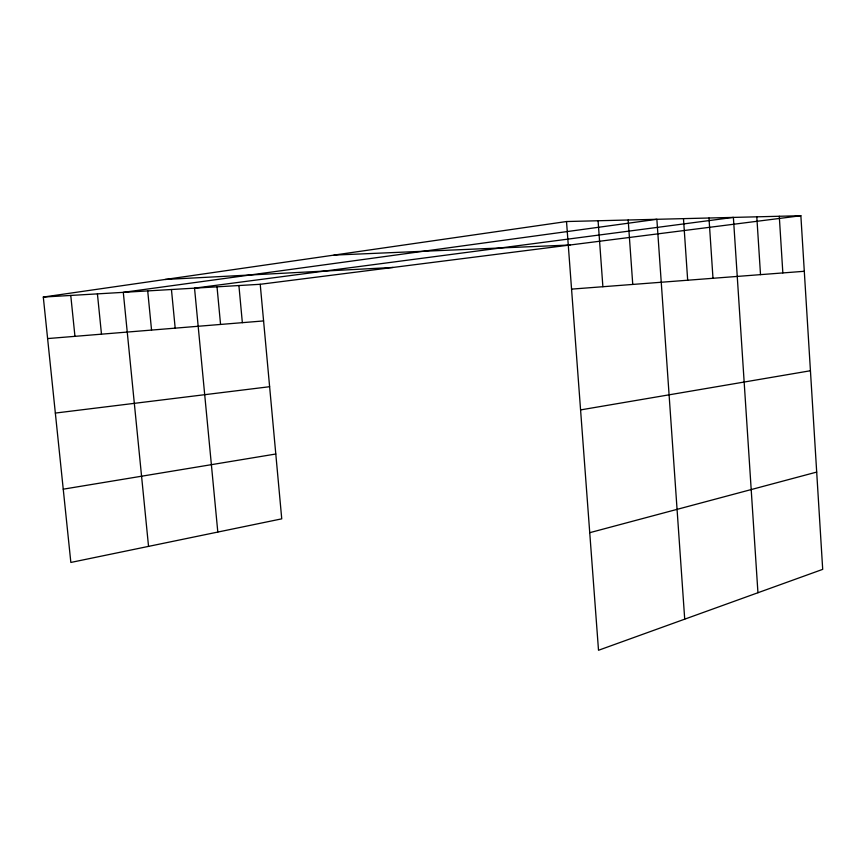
<?xml version="1.0" encoding="UTF-8"?>
<svg xmlns="http://www.w3.org/2000/svg" width="866" height="866" viewBox="0 0 866 866"><rect width="100%" height="100%" fill="white"/><g stroke="black" fill="none" stroke-linecap="round" stroke-linejoin="round"><path stroke-width="1.3" d="M589.735 532.687L816.692 472.078M580.577 409.91L810.435 370.745M63.25 489.182L275.799 454.011M800.866 215.731L260.222 284.286L281.742 518.842L70.85 562.445L43.3 297.06L566.516 221.534L800.866 215.731L822.7 569.363L598.514 650.269L566.516 221.534M55.348 413.071L269.618 386.712M47.608 338.574L263.578 320.929M571.56 289.125L804.298 271.285M43.3 297.06L260.222 284.286M165.081 279.48L393.067 267.442M334.038 255.091L570.099 244.991M70.763 295.447L74.952 336.344M97.425 293.877L101.484 334.179M148.541 546.381L123.297 292.351L656.861 219.293L684.714 619.158M147.707 290.911L151.55 330.076M171.446 289.515L175.181 328.149M217.02 286.83L220.559 324.436M217.81 532.06L194.536 288.151L733.383 217.398L757.945 592.734M238.908 285.542L242.35 322.661M598.081 220.754L602.888 286.722M628.164 220.007L632.754 284.427M683.48 218.633L687.68 280.216M708.973 218.005L712.989 278.278M756.797 216.825L760.51 274.641M779.281 216.262L782.842 272.92"/></g></svg>
